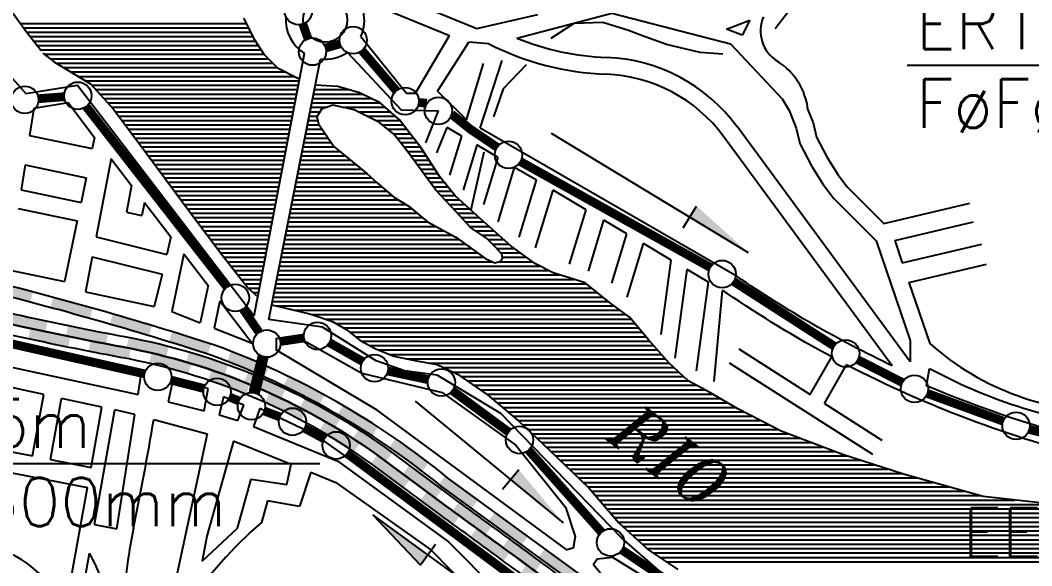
# Model space of a CAD drawing. Extents: x 578289 to 593263, y 7501070 to 7511782.
# Drawn here: x 585113 to 586259, y 7506275 to 7506894 of the extents above; entities that cross this region are included whole.
import ezdxf

# ---------------------------------------------------------------- set-up
doc = ezdxf.new("R2010")
doc.units = 0
doc.header["$LTSCALE"] = 170
doc.header["$MEASUREMENT"] = 0
doc.layers.get('0').update_dxf_attribs({"linetype": 'CONTINUOUS'})
for name, color, linetype in [('ESTACAO', 5, 'CONTINUOUS'), ('HATCH', 4, 'CONTINUOUS'), ('L-FERREA', 6, 'CONTINUOUS'), ('RIO', 4, 'CONTINUOUS'), ('RUA', 7, 'CONTINUOUS'), ('TEXTO', 5, 'CONTINUOUS')]:
    doc.layers.add(name, color=color, linetype=linetype)
doc.styles.add('GOTHICI', font='ITALICT8.SHX', dxfattribs={"height": 1.641651})
doc.styles.get("Standard").update_dxf_attribs({"font": 'ROMANSBR.SHX'})

# ---------------------------------------------------------------- blocks, each defined once
blk = doc.blocks.new('*X7')
at = {"color": 0}
for p, q in [((585444.2, 7506805), (585510.3, 7506805)), ((585445.2, 7506810), (585500.3, 7506810)), ((585446.1, 7506815), (585485.4, 7506815)), ((585442.2, 7506795), (585460.7, 7506795)), ((585443.2, 7506800), (585520.3, 7506800)), ((585477.5, 7506795), (585526.2, 7506795)), ((585440.2, 7506785), (585449.6, 7506785)), ((585441.2, 7506790), (585452.5, 7506790)), ((585495.3, 7506790), (585532, 7506790)), ((585505.3, 7506785), (585537.7, 7506785)), ((585438.2, 7506775), (585451.7, 7506775)), ((585439.2, 7506780), (585450.1, 7506780)), ((585515.3, 7506780), (585543.1, 7506780)), ((585523.3, 7506775), (585546.9, 7506775)), ((585435.2, 7506760), (585461.7, 7506760)), ((585436.2, 7506765), (585458.4, 7506765)), ((585437.2, 7506770), (585455, 7506770)), ((585529.4, 7506770), (585550.8, 7506770)), ((585535.5, 7506765), (585554.7, 7506765)), ((585539.7, 7506760), (585558.5, 7506760)), ((585433.2, 7506750), (585468.6, 7506750)), ((585434.2, 7506755), (585465, 7506755)), ((585543.7, 7506755), (585562.4, 7506755)), ((585547.7, 7506750), (585566.2, 7506750)), ((585431.3, 7506740), (585481, 7506740)), ((585432.2, 7506745), (585474.8, 7506745)), ((585551.6, 7506745), (585569.6, 7506745)), ((585555.3, 7506740), (585572.8, 7506740)), ((585428.3, 7506725), (585499.5, 7506725)), ((585429.3, 7506730), (585493.4, 7506730)), ((585430.3, 7506735), (585487.2, 7506735)), ((585558.9, 7506735), (585576.1, 7506735)), ((585562.6, 7506730), (585579.4, 7506730)), ((585566.3, 7506725), (585582.6, 7506725)), ((585426.3, 7506715), (585511, 7506715)), ((585427.3, 7506720), (585505.7, 7506720)), ((585569.9, 7506720), (585585.9, 7506720)), ((585573.6, 7506715), (585589.4, 7506715)), ((585424.3, 7506705), (585522.2, 7506705)), ((585425.3, 7506710), (585516.4, 7506710)), ((585577.2, 7506710), (585593.4, 7506710)), ((585580.8, 7506705), (585597.4, 7506705)), ((585421.3, 7506690), (585541.3, 7506690)), ((585422.3, 7506695), (585534, 7506695)), ((585423.3, 7506700), (585528.1, 7506700)), ((585584.7, 7506700), (585601.4, 7506700)), ((585589.4, 7506695), (585605.4, 7506695)), ((585594.1, 7506690), (585610.8, 7506690)), ((585419.3, 7506680), (585556.4, 7506680)), ((585420.3, 7506685), (585549.3, 7506685)), ((585598.8, 7506685), (585616.4, 7506685)), ((585603.5, 7506680), (585621.9, 7506680)), ((585417.4, 7506670), (585568.5, 7506670)), ((585418.3, 7506675), (585562.4, 7506675)), ((585608.1, 7506675), (585627.5, 7506675)), ((585612.7, 7506670), (585633.1, 7506670)), ((585415.4, 7506660), (585583.7, 7506660)), ((585416.4, 7506665), (585574.6, 7506665)), ((585617.3, 7506665), (585638.6, 7506665)), ((585621.9, 7506660), (585644.2, 7506660)), ((585412.4, 7506645), (585610, 7506645)), ((585413.4, 7506650), (585602.1, 7506650)), ((585414.4, 7506655), (585592.9, 7506655)), ((585628.7, 7506655), (585649.8, 7506655)), ((585636.1, 7506650), (585655.4, 7506650)), ((585642.7, 7506645), (585661, 7506645)), ((585410.4, 7506635), (585623.9, 7506635)), ((585411.4, 7506640), (585616.9, 7506640)), ((585647.7, 7506640), (585666.6, 7506640)), ((585652.5, 7506635), (585672.8, 7506635)), ((585408.4, 7506625), (585637.7, 7506625)), ((585409.4, 7506630), (585630.8, 7506630)), ((585657.1, 7506630), (585679.6, 7506630)), ((585659, 7506625), (585686.4, 7506625)), ((585405.4, 7506610), (585711.6, 7506610)), ((585406.4, 7506615), (585701.6, 7506615)), ((585407.4, 7506620), (585647.6, 7506620)), ((585654.8, 7506620), (585693.2, 7506620)), ((585403.5, 7506600), (585740, 7506600)), ((585404.4, 7506605), (585724.3, 7506605)), ((585401.5, 7506590), (585760.3, 7506590)), ((585402.5, 7506595), (585753.9, 7506595)), ((585399.5, 7506580), (585773, 7506580)), ((585400.5, 7506585), (585766.6, 7506585)), ((585398.5, 7506575), (585779.3, 7506575)), ((585402.4, 7506570), (585785.9, 7506570)), ((585423.6, 7506565), (585792.6, 7506565)), ((585443.9, 7506560), (585799.2, 7506560)), ((585458.9, 7506555), (585804.9, 7506555)), ((585470.8, 7506550), (585809.1, 7506550)), ((585479.4, 7506545), (585813.3, 7506545)), ((585486.5, 7506540), (585817.4, 7506540)), ((585492.6, 7506535), (585821.6, 7506535)), ((585499.1, 7506530), (585825.8, 7506530)), ((585508.4, 7506525), (585830.3, 7506525)), ((585518.4, 7506520), (585834.7, 7506520)), ((585530.9, 7506515), (585839.2, 7506515)), ((585550, 7506510), (585843.6, 7506510)), ((585576, 7506505), (585848.1, 7506505)), ((585592.4, 7506500), (585853.5, 7506500)), ((585603, 7506495), (585858.8, 7506495)), ((585612, 7506490), (585864.2, 7506490)), ((585619.4, 7506485), (585869.5, 7506485)), ((585626.8, 7506480), (585878.9, 7506480)), ((585634.1, 7506475), (585888.4, 7506475)), ((585641.5, 7506470), (585897.4, 7506470)), ((585647.6, 7506465), (585905.9, 7506465)), ((585653.5, 7506460), (585914.4, 7506460)), ((585659.4, 7506455), (585922.8, 7506455)), ((585665.3, 7506450), (585932.1, 7506450)), ((585671.2, 7506445), (585941.8, 7506445)), ((585677.1, 7506440), (585951.6, 7506440)), ((585682.4, 7506435), (585961.3, 7506435)), ((585687.7, 7506430), (585971, 7506430)), ((585692.9, 7506425), (585982.8, 7506425)), ((585698.1, 7506420), (585996, 7506420)), ((585703.3, 7506415), (586009.1, 7506415)), ((585708.5, 7506410), (586022.3, 7506410)), ((585713.7, 7506405), (586035.5, 7506405)), ((585719, 7506400), (586049.4, 7506400)), ((585724.2, 7506395), (586064.8, 7506395)), ((585729.4, 7506390), (586080.2, 7506390)), ((585734.7, 7506385), (586095.5, 7506385)), ((585739.9, 7506380), (586110.9, 7506380)), ((585745.2, 7506375), (586128.5, 7506375)), ((585750.4, 7506370), (586146.5, 7506370)), ((585755.7, 7506365), (586164.5, 7506365)), ((585760.2, 7506360), (586182.5, 7506360)), ((585764.5, 7506355), (586200.5, 7506355)), ((585768.8, 7506350), (586239.5, 7506350)), ((585773.1, 7506345), (586289.9, 7506345)), ((585777.4, 7506340), (586778.7, 7506340)), ((585781.8, 7506335), (586769.5, 7506335)), ((585786.1, 7506330), (586760.3, 7506330)), ((585790.4, 7506325), (586751.1, 7506325)), ((585795.7, 7506320), (586742.9, 7506320)), ((585801.1, 7506315), (586734.9, 7506315)), ((585806.5, 7506310), (586726.9, 7506310)), ((585812, 7506305), (586719, 7506305)), ((585817.4, 7506300), (586711, 7506300)), ((585822.9, 7506295), (586703, 7506295)), ((585829.5, 7506290), (586695, 7506290)), ((585837, 7506285), (586687, 7506285)), ((585844.5, 7506280), (586679, 7506280))]:
    blk.add_line(p, q, dxfattribs=at)
blk = doc.blocks.new('*X8')
at = {"color": 0}
for p, q in [((585113.2, 7506890), (585369.1, 7506890)), ((585116.8, 7506885), (585371.7, 7506885)), ((585120.4, 7506880), (585374.3, 7506880)), ((585124.3, 7506875), (585376.8, 7506875)), ((585128.2, 7506870), (585379.5, 7506870)), ((585132.1, 7506865), (585382.7, 7506865)), ((585136, 7506860), (585385.8, 7506860)), ((585140.3, 7506855), (585389, 7506855)), ((585146.7, 7506850), (585393.9, 7506850)), ((585153.3, 7506845), (585398.9, 7506845)), ((585161.7, 7506840), (585403.9, 7506840)), ((585170, 7506835), (585412.8, 7506835)), ((585178.4, 7506830), (585422.8, 7506830)), ((585186.7, 7506825), (585428.9, 7506825)), ((585194, 7506820), (585427.9, 7506820)), ((585198.5, 7506815), (585427, 7506815)), ((585203, 7506810), (585426, 7506810)), ((585207.6, 7506805), (585425.1, 7506805)), ((585212.1, 7506800), (585424.1, 7506800)), ((585216.6, 7506795), (585423.2, 7506795)), ((585220.7, 7506790), (585422.2, 7506790)), ((585224.5, 7506785), (585421.3, 7506785)), ((585228.2, 7506780), (585420.3, 7506780)), ((585232, 7506775), (585419.4, 7506775)), ((585235.7, 7506770), (585418.4, 7506770)), ((585239.5, 7506765), (585417.4, 7506765)), ((585243.2, 7506760), (585416.5, 7506760)), ((585247, 7506755), (585415.5, 7506755)), ((585250.7, 7506750), (585414.6, 7506750)), ((585254.5, 7506745), (585413.6, 7506745)), ((585258.2, 7506740), (585412.7, 7506740)), ((585261.8, 7506735), (585411.7, 7506735)), ((585265.5, 7506730), (585410.8, 7506730)), ((585269.2, 7506725), (585409.8, 7506725)), ((585272.9, 7506720), (585408.9, 7506720)), ((585276.6, 7506715), (585407.9, 7506715)), ((585280.2, 7506710), (585407, 7506710)), ((585283.9, 7506705), (585406, 7506705)), ((585287.6, 7506700), (585405, 7506700)), ((585291.3, 7506695), (585404.1, 7506695)), ((585294.9, 7506690), (585403.1, 7506690)), ((585298.6, 7506685), (585402.2, 7506685)), ((585302.3, 7506680), (585401.2, 7506680)), ((585306, 7506675), (585400.3, 7506675)), ((585309.8, 7506670), (585399.3, 7506670)), ((585313.6, 7506665), (585398.4, 7506665)), ((585317.4, 7506660), (585397.4, 7506660)), ((585321.1, 7506655), (585396.5, 7506655)), ((585324.9, 7506650), (585395.5, 7506650)), ((585328.7, 7506645), (585394.6, 7506645)), ((585332.5, 7506640), (585393.6, 7506640)), ((585336.3, 7506635), (585392.6, 7506635)), ((585340.1, 7506630), (585391.7, 7506630)), ((585343.9, 7506625), (585390.7, 7506625)), ((585347.8, 7506620), (585389.8, 7506620)), ((585351.7, 7506615), (585388.8, 7506615)), ((585355.6, 7506610), (585387.9, 7506610)), ((585359.5, 7506605), (585386.9, 7506605)), ((585363.4, 7506600), (585386, 7506600)), ((585367.2, 7506595), (585385, 7506595)), ((585371.1, 7506590), (585384.1, 7506590)), ((585376.7, 7506585), (585383.1, 7506585))]:
    blk.add_line(p, q, dxfattribs=at)
blk = doc.blocks.new('E')
at = {"layer": 'L-FERREA'}
blk.add_solid([(-22.9, -6), (-22.9, 6), (23.4, -6), (23.4, 6)], dxfattribs=at)
blk = doc.blocks.new('*X5')
at = {"color": 0}
for p, q in [((585377.9, 7506492.7), (585391.9, 7506506.8)), ((585378, 7506493.2), (585392, 7506507.2)), ((585378.1, 7506493.7), (585392.1, 7506507.7)), ((585378.2, 7506494.2), (585392.2, 7506508.2)), ((585378.4, 7506494.6), (585392.3, 7506508.6)), ((585378.5, 7506495.1), (585392.5, 7506509.1)), ((585378.6, 7506495.6), (585392.6, 7506509.5)), ((585378.7, 7506496.1), (585392.7, 7506510)), ((585378.8, 7506496.5), (585392.8, 7506510.5)), ((585379, 7506497), (585392.9, 7506510.9)), ((585379.1, 7506497.5), (585393, 7506511.4)), ((585379.2, 7506498), (585392.8, 7506511.5)), ((585379.3, 7506498.4), (585392.5, 7506511.6)), ((585379.5, 7506498.9), (585392.2, 7506511.7)), ((585379.6, 7506499.4), (585391.9, 7506511.7)), ((585379.7, 7506499.9), (585391.6, 7506511.8)), ((585379.8, 7506500.3), (585391.4, 7506511.9)), ((585379.9, 7506500.8), (585391.1, 7506512)), ((585380.1, 7506501.3), (585390.8, 7506512)), ((585380.2, 7506501.7), (585390.5, 7506512.1)), ((585380.3, 7506502.2), (585390.2, 7506512.2)), ((585380.4, 7506502.7), (585390, 7506512.2)), ((585380.5, 7506503.2), (585389.7, 7506512.3)), ((585380.7, 7506503.6), (585389.4, 7506512.4)), ((585380.8, 7506504.1), (585389.1, 7506512.5)), ((585380.9, 7506504.6), (585388.8, 7506512.5)), ((585381, 7506505.1), (585388.6, 7506512.6)), ((585381.1, 7506505.5), (585388.3, 7506512.7)), ((585381.3, 7506506), (585388, 7506512.8)), ((585381.4, 7506506.5), (585387.7, 7506512.8)), ((585389.9, 7506498.3), (585381.4, 7506506.7)), ((585381.5, 7506507), (585387.4, 7506512.9)), ((585389.9, 7506498.6), (585381.5, 7506507)), ((585381.6, 7506507.4), (585387.2, 7506513)), ((585390, 7506498.9), (585381.6, 7506507.3)), ((585381.7, 7506507.9), (585386.9, 7506513.1)), ((585390.1, 7506499.4), (585381.7, 7506507.9)), ((585390.1, 7506499.2), (585381.7, 7506507.6)), ((585390.2, 7506499.7), (585381.8, 7506508.1)), ((585381.9, 7506508.4), (585386.6, 7506513.1)), ((585390.4, 7506500.3), (585381.9, 7506508.7)), ((585390.3, 7506500), (585381.9, 7506508.4)), ((585382, 7506508.9), (585386.3, 7506513.2)), ((585390.4, 7506500.6), (585382, 7506509)), ((585382.1, 7506509.3), (585386, 7506513.3)), ((585390.5, 7506500.9), (585382.1, 7506509.3)), ((585382.2, 7506509.8), (585385.8, 7506513.3)), ((585390.6, 7506501.4), (585382.2, 7506509.8)), ((585390.6, 7506501.2), (585382.2, 7506509.6)), ((585382.3, 7506510.3), (585385.5, 7506513.4)), ((585390.7, 7506501.7), (585382.3, 7506510.1)), ((585390.8, 7506502.3), (585382.4, 7506510.7)), ((585390.8, 7506502), (585382.4, 7506510.4)), ((585382.5, 7506510.7), (585385.2, 7506513.5)), ((585390.9, 7506502.6), (585382.5, 7506511)), ((585382.6, 7506511.2), (585384.9, 7506513.6)), ((585391, 7506502.9), (585382.6, 7506511.2)), ((585382.7, 7506511.7), (585384.6, 7506513.6)), ((585391.1, 7506503.4), (585382.7, 7506511.8)), ((585391, 7506503.1), (585382.7, 7506511.5)), ((585382.8, 7506512.2), (585384.4, 7506513.7)), ((585391.2, 7506503.7), (585382.8, 7506512.1)), ((585382.9, 7506512.6), (585384.1, 7506513.8)), ((585391.3, 7506504.3), (585382.9, 7506512.7)), ((585391.2, 7506504), (585382.9, 7506512.4)), ((585391.4, 7506504.6), (585383, 7506512.9)), ((585383.1, 7506513.1), (585383.8, 7506513.9)), ((585391.4, 7506504.9), (585383.1, 7506513.2)), ((585383.2, 7506513.6), (585383.5, 7506513.9)), ((585391.6, 7506505.4), (585383.2, 7506513.8)), ((585391.5, 7506505.1), (585383.2, 7506513.5)), ((585391.7, 7506505.7), (585383.4, 7506513.9)), ((585391.7, 7506506), (585383.9, 7506513.8)), ((585391.8, 7506506.3), (585384.4, 7506513.7)), ((585391.9, 7506506.6), (585384.8, 7506513.6)), ((585391.9, 7506506.9), (585385.3, 7506513.5)), ((585392, 7506507.1), (585385.8, 7506513.3)), ((585392.1, 7506507.4), (585386.3, 7506513.2)), ((585392.1, 7506507.7), (585386.8, 7506513.1)), ((585392.2, 7506508), (585387.2, 7506513)), ((585392.3, 7506508.3), (585387.7, 7506512.8)), ((585392.3, 7506508.6), (585388.2, 7506512.7)), ((585392.4, 7506508.9), (585388.7, 7506512.6)), ((585392.5, 7506509.1), (585389.1, 7506512.5)), ((585392.5, 7506509.4), (585389.6, 7506512.3)), ((585392.6, 7506509.7), (585390.1, 7506512.2)), ((585392.7, 7506510), (585390.6, 7506512.1)), ((585392.7, 7506510.3), (585391.1, 7506512)), ((585392.8, 7506510.6), (585391.5, 7506511.8)), ((585392.9, 7506510.8), (585392, 7506511.7)), ((585392.9, 7506511.1), (585392.5, 7506511.6)), ((585393, 7506511.4), (585393, 7506511.5)), ((585375, 7506481.4), (585389.2, 7506495.6)), ((585375.1, 7506481.8), (585389.3, 7506496.1)), ((585375.2, 7506482.3), (585389.5, 7506496.5)), ((585375.4, 7506482.8), (585389.6, 7506497)), ((585375.5, 7506483.3), (585389.7, 7506497.5)), ((585375.6, 7506483.7), (585389.8, 7506497.9)), ((585375.7, 7506484.2), (585389.9, 7506498.4)), ((585375.8, 7506484.7), (585390, 7506498.9)), ((585376, 7506485.2), (585390.1, 7506499.3)), ((585376.1, 7506485.6), (585390.2, 7506499.8)), ((585376.2, 7506486.1), (585390.3, 7506500.3)), ((585376.3, 7506486.6), (585390.5, 7506500.7)), ((585376.4, 7506487.1), (585390.6, 7506501.2)), ((585376.6, 7506487.5), (585390.7, 7506501.6)), ((585376.7, 7506488), (585390.8, 7506502.1)), ((585376.8, 7506488.5), (585390.9, 7506502.6)), ((585376.9, 7506489), (585391, 7506503)), ((585377, 7506489.4), (585391.1, 7506503.5)), ((585377.2, 7506489.9), (585391.2, 7506504)), ((585377.3, 7506490.4), (585391.3, 7506504.4)), ((585377.4, 7506490.9), (585391.5, 7506504.9)), ((585377.5, 7506491.3), (585391.6, 7506505.4)), ((585377.6, 7506491.8), (585391.7, 7506505.8)), ((585377.8, 7506492.3), (585391.8, 7506506.3)), ((585387.2, 7506487.2), (585378.6, 7506495.7)), ((585387.1, 7506486.9), (585378.6, 7506495.5)), ((585387.3, 7506487.5), (585378.7, 7506496)), ((585387.3, 7506487.7), (585378.8, 7506496.3)), ((585387.5, 7506488.3), (585378.9, 7506496.9)), ((585387.4, 7506488), (585378.9, 7506496.6)), ((585387.6, 7506488.6), (585379, 7506497.1)), ((585387.7, 7506489.2), (585379.1, 7506497.7)), ((585387.6, 7506488.9), (585379.1, 7506497.4)), ((585387.8, 7506489.5), (585379.2, 7506498)), ((585387.8, 7506489.7), (585379.3, 7506498.3)), ((585388, 7506490.3), (585379.4, 7506498.8)), ((585387.9, 7506490), (585379.4, 7506498.6)), ((585388, 7506490.6), (585379.5, 7506499.1)), ((585388.2, 7506491.2), (585379.6, 7506499.7)), ((585388.1, 7506490.9), (585379.6, 7506499.4)), ((585388.2, 7506491.5), (585379.7, 7506500)), ((585388.3, 7506491.7), (585379.8, 7506500.2)), ((585388.4, 7506492.3), (585379.9, 7506500.8)), ((585388.4, 7506492), (585379.9, 7506500.5)), ((585388.5, 7506492.6), (585380, 7506501.1)), ((585388.6, 7506493.2), (585380.1, 7506501.7)), ((585388.6, 7506492.9), (585380.1, 7506501.4)), ((585388.7, 7506493.4), (585380.2, 7506501.9)), ((585388.8, 7506493.7), (585380.3, 7506502.2)), ((585388.9, 7506494.3), (585380.4, 7506502.8)), ((585388.9, 7506494), (585380.4, 7506502.5)), ((585389, 7506494.6), (585380.5, 7506503.1)), ((585389.1, 7506494.9), (585380.6, 7506503.4)), ((585389.2, 7506495.4), (585380.7, 7506503.9)), ((585389.1, 7506495.2), (585380.7, 7506503.6)), ((585389.3, 7506495.7), (585380.8, 7506504.2)), ((585389.4, 7506496.3), (585380.9, 7506504.8)), ((585389.3, 7506496), (585380.9, 7506504.5)), ((585389.5, 7506496.6), (585381, 7506505)), ((585389.5, 7506496.9), (585381.1, 7506505.3)), ((585389.7, 7506497.4), (585381.2, 7506505.9)), ((585389.6, 7506497.2), (585381.2, 7506505.6)), ((585389.7, 7506497.7), (585381.3, 7506506.2)), ((585389.8, 7506498), (585381.4, 7506506.5)), ((585373, 7506473.3), (585387.3, 7506487.7)), ((585373.1, 7506473.8), (585387.5, 7506488.2)), ((585373.2, 7506474.3), (585387.6, 7506488.6)), ((585373.2, 7506473.2), (585387.2, 7506487.2)), ((585373.3, 7506474.7), (585387.7, 7506489.1)), ((585373.4, 7506475.2), (585387.8, 7506489.6)), ((585373.5, 7506473.1), (585387.1, 7506486.8)), ((585373.6, 7506475.7), (585387.9, 7506490)), ((585373.7, 7506476.2), (585388, 7506490.5)), ((585373.8, 7506476.6), (585388.1, 7506491)), ((585373.8, 7506473.1), (585387, 7506486.3)), ((585373.9, 7506477.1), (585388.2, 7506491.4)), ((585374, 7506477.6), (585388.3, 7506491.9)), ((585374, 7506473), (585386.9, 7506485.8)), ((585374.2, 7506478.1), (585388.5, 7506492.4)), ((585374.3, 7506478.5), (585388.6, 7506492.8)), ((585374.3, 7506472.9), (585386.8, 7506485.4)), ((585374.4, 7506479), (585388.7, 7506493.3)), ((585374.5, 7506479.5), (585388.8, 7506493.7)), ((585374.6, 7506480), (585388.9, 7506494.2)), ((585374.6, 7506472.9), (585386.7, 7506484.9)), ((585374.8, 7506480.4), (585389, 7506494.7)), ((585374.9, 7506480.9), (585389.1, 7506495.1)), ((585374.9, 7506472.8), (585386.6, 7506484.4)), ((585375.2, 7506472.7), (585386.4, 7506484)), ((585384.3, 7506475.2), (585375.6, 7506483.9)), ((585384.4, 7506475.5), (585375.7, 7506484.2)), ((585384.5, 7506475.8), (585375.8, 7506484.5)), ((585384.6, 7506476.3), (585375.9, 7506485)), ((585384.5, 7506476), (585375.9, 7506484.7)), ((585384.7, 7506476.6), (585376, 7506485.3)), ((585384.8, 7506477.2), (585376.1, 7506485.9)), ((585384.8, 7506476.9), (585376.1, 7506485.6)), ((585384.9, 7506477.5), (585376.2, 7506486.2)), ((585385, 7506477.8), (585376.3, 7506486.4)), ((585385.1, 7506478.3), (585376.4, 7506487)), ((585385, 7506478), (585376.4, 7506486.7)), ((585385.2, 7506478.6), (585376.5, 7506487.3)), ((585385.3, 7506479.2), (585376.6, 7506487.8)), ((585385.2, 7506478.9), (585376.6, 7506487.6)), ((585385.4, 7506479.5), (585376.7, 7506488.1)), ((585385.4, 7506479.8), (585376.8, 7506488.4)), ((585385.6, 7506480.3), (585376.9, 7506489)), ((585385.5, 7506480), (585376.9, 7506488.7)), ((585385.6, 7506480.6), (585377, 7506489.3)), ((585385.8, 7506481.2), (585377.1, 7506489.8)), ((585385.7, 7506480.9), (585377.1, 7506489.5)), ((585385.8, 7506481.5), (585377.2, 7506490.1)), ((585385.9, 7506481.8), (585377.3, 7506490.4)), ((585386.1, 7506482.3), (585377.4, 7506490.9)), ((585386, 7506482), (585377.4, 7506490.7)), ((585386.1, 7506482.6), (585377.5, 7506491.2)), ((585386.3, 7506483.2), (585377.6, 7506491.8)), ((585386.2, 7506482.9), (585377.6, 7506491.5)), ((585386.3, 7506483.5), (585377.7, 7506492.1)), ((585386.4, 7506483.7), (585377.8, 7506492.4)), ((585386.5, 7506484.3), (585377.9, 7506492.9)), ((585386.5, 7506484), (585377.9, 7506492.6)), ((585386.6, 7506484.6), (585378, 7506493.2)), ((585386.7, 7506485.2), (585378.1, 7506493.8)), ((585386.7, 7506484.9), (585378.1, 7506493.5)), ((585386.8, 7506485.5), (585378.2, 7506494)), ((585386.9, 7506485.7), (585378.3, 7506494.3)), ((585387, 7506486.3), (585378.4, 7506494.9)), ((585386.9, 7506486), (585378.4, 7506494.6)), ((585387.1, 7506486.6), (585378.5, 7506495.2)), ((585373.3, 7506473.2), (585373, 7506473.5)), ((585374.2, 7506473), (585373.1, 7506474)), ((585373.7, 7506473.1), (585373.1, 7506473.7)), ((585374.7, 7506472.8), (585373.2, 7506474.3)), ((585375.1, 7506472.7), (585373.3, 7506474.6)), ((585376.1, 7506472.5), (585373.4, 7506475.2)), ((585375.6, 7506472.6), (585373.4, 7506474.9)), ((585376.5, 7506472.4), (585373.5, 7506475.4)), ((585377.5, 7506472.2), (585373.6, 7506476)), ((585377, 7506472.3), (585373.6, 7506475.7)), ((585377.9, 7506472), (585373.7, 7506476.3)), ((585378.4, 7506471.9), (585373.8, 7506476.6)), ((585379.4, 7506471.7), (585373.9, 7506477.1)), ((585378.9, 7506471.8), (585373.9, 7506476.8)), ((585379.8, 7506471.6), (585374, 7506477.4)), ((585380.8, 7506471.4), (585374.1, 7506478)), ((585380.3, 7506471.5), (585374.1, 7506477.7)), ((585381.2, 7506471.2), (585374.2, 7506478.3)), ((585381.7, 7506471.1), (585374.3, 7506478.5)), ((585382.6, 7506470.9), (585374.4, 7506479.1)), ((585382.2, 7506471), (585374.4, 7506478.8)), ((585383.1, 7506470.8), (585374.5, 7506479.4)), ((585383.4, 7506471.2), (585374.6, 7506479.9)), ((585383.3, 7506470.9), (585374.6, 7506479.7)), ((585383.5, 7506471.5), (585374.7, 7506480.2)), ((585383.5, 7506471.8), (585374.8, 7506480.5)), ((585383.7, 7506472.3), (585374.9, 7506481.1)), ((585383.6, 7506472.1), (585374.9, 7506480.8)), ((585383.7, 7506472.6), (585375, 7506481.4)), ((585383.9, 7506473.2), (585375.1, 7506481.9)), ((585383.8, 7506472.9), (585375.1, 7506481.6)), ((585383.9, 7506473.5), (585375.2, 7506482.2)), ((585384, 7506473.8), (585375.3, 7506482.5)), ((585384.1, 7506474.3), (585375.4, 7506483)), ((585384.1, 7506474.1), (585375.4, 7506482.8)), ((585375.5, 7506472.7), (585386.3, 7506483.5)), ((585384.2, 7506474.6), (585375.5, 7506483.3)), ((585384.3, 7506474.9), (585375.6, 7506483.6)), ((585375.8, 7506472.6), (585386.2, 7506483.1)), ((585376, 7506472.5), (585386.1, 7506482.6)), ((585376.3, 7506472.4), (585386, 7506482.1)), ((585376.6, 7506472.4), (585385.9, 7506481.7)), ((585376.9, 7506472.3), (585385.8, 7506481.2)), ((585377.2, 7506472.2), (585385.7, 7506480.7)), ((585377.5, 7506472.2), (585385.6, 7506480.3)), ((585377.7, 7506472.1), (585385.4, 7506479.8)), ((585378, 7506472), (585385.3, 7506479.3)), ((585378.3, 7506472), (585385.2, 7506478.9)), ((585378.6, 7506471.9), (585385.1, 7506478.4)), ((585378.9, 7506471.8), (585385, 7506477.9)), ((585379.2, 7506471.7), (585384.9, 7506477.5)), ((585379.4, 7506471.7), (585384.8, 7506477)), ((585379.7, 7506471.6), (585384.7, 7506476.5)), ((585380, 7506471.5), (585384.6, 7506476.1)), ((585380.3, 7506471.5), (585384.4, 7506475.6)), ((585380.6, 7506471.4), (585384.3, 7506475.2)), ((585380.9, 7506471.3), (585384.2, 7506474.7)), ((585381.1, 7506471.3), (585384.1, 7506474.2)), ((585381.4, 7506471.2), (585384, 7506473.8)), ((585381.7, 7506471.1), (585383.9, 7506473.3)), ((585382, 7506471), (585383.8, 7506472.8)), ((585382.3, 7506471), (585383.7, 7506472.4)), ((585382.6, 7506470.9), (585383.6, 7506471.9)), ((585382.9, 7506470.8), (585383.4, 7506471.4)), ((585383.1, 7506470.8), (585383.3, 7506471))]:
    blk.add_line(p, q, dxfattribs=at)

msp = doc.modelspace()

# ---------------------------------------------------------------- linework, layer by layer
at = {"layer": 'ESTACAO'}
for p, q in [((585714.2, 7506765.6), (585937.6, 7506630.4)), ((585864.1, 7506658.2), (585879.2, 7506683)), ((585560.3, 7506461.9), (585727.9, 7506324)), ((585659.2, 7506362.1), (585677.7, 7506384.4)), ((585512.4, 7506333.3), (585566.2, 7506276)), ((585723.6, 7506179.7), (585512.4, 7506333.3)), ((585583.3, 7506299.4), (585566.2, 7506276))]:
    msp.add_line(p, q, dxfattribs=at)
at = {"layer": 'ESTACAO', "const_width": 10}
for points in [[(585433.1, 7506889.3), (585438.9, 7506872.7)], [(585459, 7506862.2), (585475, 7506866.8)], [(585500.1, 7506859.2), (585538.9, 7506813.8)], [(585133.6, 7506804.7), (585162.6, 7506806.9)], [(585564.5, 7506800.4), (585573.6, 7506799.5)], [(585187.6, 7506795.8), (585347.1, 7506591.4)], [(585601.6, 7506787.1), (585623, 7506770), (585653.1, 7506749.7)], [(585679.6, 7506733.4), (585894.4, 7506613.6)], [(585921.1, 7506597.6), (586034.9, 7506524.4)], [(585365.4, 7506566.3), (585383.4, 7506540.1)], [(585253.6, 7506493), (585077.6, 7506532.7)], [(585407.6, 7506529.6), (585434.3, 7506533.6)], [(585463.2, 7506528.3), (585500.7, 7506507)], [(586061.8, 7506508.9), (586112.2, 7506483.1)], [(585529.4, 7506496.1), (585574.8, 7506486.4)], [(585320.8, 7506476.4), (585283.8, 7506485.8)], [(585602.5, 7506473.9), (585665.9, 7506427.2)], [(586140.6, 7506470.7), (586226.4, 7506439.3)], [(585360.4, 7506462.4), (585350.2, 7506466.6)], [(585406.8, 7506444.2), (585389.3, 7506450.9)], [(585457.2, 7506419.3), (585435.1, 7506431.3)], [(586256, 7506430), (586344, 7506407)], [(585693.7, 7506246.1), (585483.3, 7506402.6)], [(585688.8, 7506406.4), (585771.4, 7506313.6)], [(585794.6, 7506293.3), (585893.4, 7506227.2)]]:
    msp.add_lwpolyline(points, dxfattribs=at)
at = {"layer": 'ESTACAO'}
msp.add_lwpolyline([(585383.3, 7506514), (585393, 7506511.5), (585383.3, 7506470.7), (585372.9, 7506473.3), (585383.3, 7506514)], dxfattribs=at)
for centre in [(585428, 7506904), (585490, 7506871), (585444, 7506858), (585118.1, 7506803.5), (585178.1, 7506808.1), (585178.1, 7506808.1), (585549, 7506802), (585586.6, 7506790.9), (585666, 7506741), (585908, 7506606), (585356.6, 7506579.1), (585392.2, 7506527.2), (585449.7, 7506535.9), (586048, 7506516), (585514.2, 7506499.3), (585268.8, 7506489.6), (585590, 7506483.1), (585335.9, 7506472.6), (586126, 7506476), (585374.8, 7506456.4), (585421.4, 7506438.7), (586241, 7506434), (585470.8, 7506411.9), (585678.5, 7506418), (585781.7, 7506302)]:
    msp.add_circle(centre, 15.5, dxfattribs=at)
for points in [[(585879.2, 7506683), (585871.6, 7506670.6), (585937.6, 7506630.4)], [(585677.7, 7506384.4), (585668.4, 7506373.3), (585727.9, 7506324)], [(585566.2, 7506276), (585574.7, 7506287.7), (585512.4, 7506333.3)]]:
    msp.add_solid(points, dxfattribs=at)
at = {"layer": 'L-FERREA'}
for points in [[(586405.8, 7506015, -0.159905), (586245.7, 7506052.7, 0.093306), (586058.4, 7506123.6, -0.104744), (585842.8, 7506188.6, -0.03231), (585761.1, 7506240.6), (585589.8, 7506365.7, 0.082373), (585330.1, 7506513.8, 0.017989), (585065.8, 7506589, -0.151389), (584893.6, 7506671.5, -0.019141), (584849.1, 7506715.9, 0.022767), (584722.6, 7506840.5, -0.044512), (584672.3, 7506887.1, -0.02994), (584546.7, 7507044, -0.021784), (584463.5, 7507173.2, -0.101201), (584416.8, 7507311.4, -0.120825), (584418.8, 7507378.4, -0.01167), (584477.8, 7507573.6, 0.01699), (584510.8, 7507687.3, 0.070618)], [(586404.7, 7506027, -0.159905), (586251.9, 7506062.9, 0.09356), (586060, 7506135.5, -0.105002), (585848.5, 7506199.2, -0.03231), (585768.2, 7506250.3), (585597.1, 7506375.3, 0.082355), (585334, 7506525.2, 0.018042), (585068.1, 7506600.8, -0.151856), (584901.7, 7506680.3, -0.019141), (584857.9, 7506724.1, 0.022824), (584730.3, 7506849.7, -0.044808), (584681.2, 7506895.1, -0.02994), (584556.5, 7507050.9, -0.021784), (584473.9, 7507179.3, -0.101578), (584428.6, 7507313.4, -0.121832), (584430.3, 7507375.2, -0.01167), (584489.2, 7507569.9, 0.01699), (584522.4, 7507684.3, 0.070618)], [(587945.8, 7506955), (587350.3, 7506631.1), (587252, 7506578.3, 0.016923), (587173.2, 7506532.5, 0.054479), (586991.8, 7506371.4, -0.033655), (586830, 7506215.2, -0.103845), (586558.5, 7506016.2, -0.137415), (586284.7, 7505965.8, -0.11942), (586052.4, 7506032.3, -0.022735), (585969.1, 7506084.8), (585888.7, 7506142.3), (585753, 7506227.5, 0.00194), (585595.3, 7506343.1), (585517.7, 7506400.8, 0.11016), (585228.9, 7506523.4, -0.009082), (585112.2, 7506547.1, -0.118352), (584874.7, 7506663, -0.062192), (584844.9, 7506694.6), (584730.6, 7506805.2), (584544.8, 7506979.9), (584497.8, 7507027), (584381.9, 7507136), (583863, 7507621.9)], [(584421.4, 7507331.7, 0.022465), (584414.7, 7507287.5, 0.107661), (584427.2, 7507175.4, 0.090028), (584502.5, 7507039.2), (584553.2, 7506988.6), (584738.9, 7506813.9), (584854, 7506702.5, 0.063727), (584882.4, 7506672.3, 0.118352), (585114.8, 7506558.9, 0.009082), (585231.1, 7506535.2, -0.110225), (585524.9, 7506410.5), (585602.5, 7506352.8, -0.00194), (585760.2, 7506237.1), (585820.1, 7506199.8), (585863.6, 7506175.4), (585928, 7506148.2), (585973.9, 7506133.8), (586011.8, 7506127.5), (586047.6, 7506122.9), (586110.4, 7506109.1, -0.117987), (586187, 7506062.3), (586197.2, 7506051.3, -0.003644)], [(584403.3, 7507293.6, 0.002411), (584402.8, 7507288.8, 0.107661), (584415.8, 7507171.6, 0.090373), (584493.5, 7507031.2), (584544.8, 7506979.9), (584730.6, 7506805.2), (584844.9, 7506694.6, 0.062192), (584874.7, 7506663, 0.118352), (585112.2, 7506547.1, 0.009082), (585228.9, 7506523.4, -0.110187), (585517.8, 7506400.8), (585595.4, 7506343.1, -0.001946), (585753.5, 7506227.2), (585814, 7506189.5), (585858.3, 7506164.6), (585923.8, 7506136.9), (585971.1, 7506122.1), (586010.1, 7506115.6), (586045.6, 7506111.1), (586107.2, 7506097.5, -0.116837), (586178.4, 7506054), (586188.3, 7506043.2, -0.003123)], [(587951.4, 7506944.4), (587356, 7506620.5), (587257.6, 7506567.7, 0.016859), (587179.8, 7506522.5, 0.054401), (587000.7, 7506363.4, -0.033531), (586838.4, 7506206.6, -0.103537), (586563.6, 7506005.3, -0.137185), (586283.9, 7505953.8, -0.119275), (586046.4, 7506021.9, -0.022754), (585962.2, 7506075), (585882, 7506132.3), (585746.3, 7506217.6, 0.001946), (585588.2, 7506333.5), (585510.7, 7506391.1, 0.110121), (585226.7, 7506511.6, -0.009082), (585109.6, 7506535.4, -0.118352), (584867.1, 7506653.7, -0.060808), (584835.8, 7506686.7), (584722.3, 7506796.5), (584536.5, 7506971.3), (584489.5, 7507018.4), (584373.7, 7507127.3)]]:
    msp.add_lwpolyline(points, format="xyb", dxfattribs=at)
for points in [[(585394.7, 7506500.6), (585390, 7506489.6), (585352, 7506518.7), (585347.4, 7506507.6)], [(585366.5, 7506484), (585371.3, 7506495), (585408.9, 7506465.4), (585413.8, 7506476.4)]]:
    msp.add_solid(points, dxfattribs=at)
at = {"layer": 'RIO'}
for points in [[(586163, 7506967), (586135, 7506969), (586113, 7506972), (586099, 7506978), (586083, 7506985), (586056, 7506988), (586036, 7506983), (586017, 7506973), (586003, 7506954), (585989, 7506919), (585982, 7506902), (585968, 7506884)], [(585104.3, 7506902.5), (585120.1, 7506880.4), (585136.5, 7506859.2)], [(585138.7, 7506856.3), (585151.8, 7506845.9), (585192.7, 7506821.4), (585218.6, 7506792.8), (585255.4, 7506743.8), (585304.5, 7506677), (585342.6, 7506626.6), (585371.2, 7506589.9), (585382.2, 7506580.2), (585429.2, 7506826.8), (585425.3, 7506828.8), (585405.1, 7506838.8), (585389.2, 7506854.7), (585379.1, 7506870.6), (585366.1, 7506895.8)], [(585909, 7506855), (585883, 7506857), (585845, 7506866), (585818, 7506876), (585802, 7506882), (585773, 7506891), (585740, 7506890), (585714, 7506873)], [(585686, 7506843), (585660, 7506816), (585649, 7506784)], [(586278.7, 7506345.5), (586203.7, 7506354.1), (586113.4, 7506379.2), (586044.4, 7506401.6), (585975, 7506428), (585925.9, 7506453.2), (585894.2, 7506471.9), (585869.7, 7506484.9), (585848, 7506505.1), (585824.9, 7506531), (585803.3, 7506557), (585780.2, 7506574.3), (585752.8, 7506595.9), (585716.7, 7506607.4), (585696.5, 7506617.5), (585669.1, 7506637.7), (585634.5, 7506668.7), (585605.6, 7506694.7), (585588.3, 7506716.3), (585566.7, 7506749.5), (585542.1, 7506781.2), (585520.5, 7506799.9), (585497.4, 7506811.5), (585472.9, 7506818.7), (585447.1, 7506819.9), (585397.7, 7506571.1), (585410.8, 7506568.1), (585442.1, 7506560.6), (585466.6, 7506552.4), (585483, 7506542.9), (585498, 7506530.6), (585515.7, 7506521.1), (585536.1, 7506512.9), (585562, 7506507.5), (585585.2, 7506503.4), (585608.4, 7506492.5), (585642.4, 7506469.3), (585677.9, 7506439.4), (585712, 7506406.7), (585756.9, 7506363.8), (585791, 7506324.3), (585825.1, 7506293), (585857.8, 7506271.2)], [(585638, 7506744), (585623.2, 7506678.9)]]:
    msp.add_lwpolyline(points, dxfattribs=at)
msp.add_lwpolyline([(585505.6, 7506720.1), (585517.2, 7506709.2), (585536, 7506693.3), (585553.4, 7506682.5), (585574.4, 7506665.1), (585606.3, 7506647.7), (585640.3, 7506623.1), (585650.4, 7506618.8), (585657, 7506620.6), (585659.1, 7506624.2), (585658.4, 7506628.5), (585651.2, 7506636.5), (585641, 7506646.6), (585622.9, 7506658.9), (585606.3, 7506677), (585583.8, 7506700.9), (585566.4, 7506724.8), (585550.5, 7506746.5), (585536, 7506764.6), (585520.1, 7506777.6), (585491.1, 7506792.1), (585467.2, 7506797.2), (585454.2, 7506792.8), (585449.1, 7506784.1), (585451, 7506776.1), (585468, 7506750.5)], close=True, dxfattribs=at)
at = {"layer": 'RUA', "linetype": 'CONTINUOUS'}
for p, q in [((584749.8, 7507224.5), (585119.1, 7506810.5)), ((585535.3, 7506902.4), (585599.2, 7506876.4)), ((585579.2, 7506905.1), (585630.3, 7506884.3)), ((585913.1, 7506883.4), (585939.6, 7506893.6)), ((585939.6, 7506893.6), (585930.7, 7506876.7)), ((585498.7, 7506875.1), (585550.6, 7506811.1)), ((585560.6, 7506810.9), (585599.2, 7506876.4)), ((585930.7, 7506876.7), (585913.1, 7506883.4)), ((585585.5, 7506813.2), (585621, 7506868.7)), ((585643.6, 7506867), (585621, 7506868.7)), ((585378.1, 7506558.5), (585434.8, 7506856)), ((585483.6, 7506857.2), (585544.4, 7506792)), ((585394.4, 7506554.5), (585453, 7506849.6)), ((585618.6, 7506780.9), (585637.8, 7506844.7)), ((585633.9, 7506771.4), (585658.9, 7506848.1)), ((585119.1, 7506810.5), (585177.7, 7506820)), ((585177.7, 7506820), (585378.1, 7506558.5)), ((585550.6, 7506811.1), (585560.6, 7506810.9)), ((585585.5, 7506813.2), (585618.6, 7506780.9)), ((585128.4, 7506793.9), (585123.6, 7506763)), ((585128.4, 7506793.9), (585167.1, 7506800.2)), ((585167.1, 7506800.2), (585197.2, 7506760.9)), ((585544.4, 7506792), (585586.6, 7506790.9)), ((585572.3, 7506754.6), (585586.6, 7506790.9)), ((585585, 7506743.4), (585596.4, 7506772.2)), ((585613, 7506762.4), (585596.4, 7506772.2)), ((586121, 7506506.6), (585924.9, 7506773.2)), ((585123.6, 7506763), (585194.5, 7506748.1)), ((585197.2, 7506760.9), (585194.5, 7506748.1)), ((585599.7, 7506718.1), (585613, 7506762.4)), ((586100.7, 7506502.1), (585909.5, 7506762)), ((585615, 7506701), (585630.4, 7506752.1)), ((585215.9, 7506737), (585198.9, 7506648.3)), ((585215.8, 7506736.6), (585239.1, 7506706.2)), ((585638.2, 7506684.9), (585654.3, 7506738)), ((585118.4, 7506729.8), (585113.9, 7506701.4)), ((585118.4, 7506729.8), (585187.6, 7506715.2)), ((585654.2, 7506665), (585672.9, 7506726.9)), ((585187.6, 7506715.2), (585181.8, 7506687.1)), ((585239.1, 7506706.2), (585233.3, 7506676.2)), ((585678.1, 7506647.7), (585697.7, 7506712.3)), ((585113.9, 7506701.4), (585181.8, 7506687.1)), ((585696.8, 7506635.7), (585716.5, 7506701.1)), ((585110.6, 7506680.3), (585177.4, 7506666.2)), ((585253.7, 7506687.2), (585250.8, 7506672.5)), ((585253.7, 7506687.2), (585283.7, 7506648)), ((585735.3, 7506617.1), (585754, 7506678.9)), ((586091.1, 7506663.3), (586188.8, 7506686.2)), ((585233.3, 7506676.2), (585250.8, 7506672.5)), ((585177.4, 7506666.2), (585163, 7506597.4)), ((585756.6, 7506609.1), (585774.1, 7506667)), ((586103.5, 7506644), (586192.8, 7506665)), ((585198.9, 7506648.3), (585279, 7506628.2)), ((585283.7, 7506648), (585279, 7506628.2)), ((585783.2, 7506595.8), (585800.1, 7506651.6)), ((585800.5, 7506579.9), (585818.8, 7506640.5)), ((586112.1, 7506618.6), (586202.1, 7506639.7)), ((585194.5, 7506625.5), (585186.9, 7506585.8)), ((585194.5, 7506625.5), (585273.6, 7506605.8)), ((585298.3, 7506628.9), (585284.8, 7506563.4)), ((585298.3, 7506628.9), (585325.7, 7506593.2)), ((585839.1, 7506537.4), (585850.5, 7506621.7)), ((585099.7, 7506610.7), (585163, 7506597.4)), ((585855, 7506510.8), (585868.6, 7506611)), ((586119.7, 7506596.5), (586207.5, 7506617.1)), ((585273.6, 7506605.8), (585264.8, 7506569.4)), ((585325.7, 7506593.2), (585316.9, 7506550.9)), ((585879, 7506496.2), (585892.6, 7506596.8)), ((585898.9, 7506484.2), (585908.4, 7506587.5)), ((586099.7, 7506591.9), (586100.1, 7506591.9)), ((586119.7, 7506596.5), (586143.3, 7506527.3)), ((585186.9, 7506585.8), (585264.8, 7506569.4)), ((585339, 7506575.8), (585332.6, 7506544.7)), ((585339, 7506575.8), (585375.8, 7506527.8)), ((585284.8, 7506563.4), (585316.9, 7506550.9)), ((585332.6, 7506544.7), (585375.8, 7506527.8)), ((585069.8, 7506530.1), (585250.1, 7506492.6)), ((585926.8, 7506521.4), (586007.8, 7506469.7)), ((585066.3, 7506508.5), (585246.4, 7506469.4)), ((586007.8, 7506469.7), (586032.2, 7506512.1)), ((585916.2, 7506505.5), (586078.5, 7506401.8)), ((586024, 7506459.4), (586049.1, 7506503.1)), ((586139.7, 7506479.5), (586143.1, 7506499.1)), ((585139.5, 7506469.4), (585062.6, 7506486.2)), ((585246.4, 7506469.4), (585250.1, 7506492.6)), ((585285, 7506482.2), (585280.6, 7506461.3)), ((585325.9, 7506476.2), (585285, 7506482.2)), ((585321.3, 7506451.1), (585325.9, 7506476.2)), ((585126.8, 7506399.9), (585139.5, 7506469.4)), ((585147.1, 7506396), (585159.7, 7506465)), ((585205.4, 7506455.1), (585159.7, 7506465)), ((585280.6, 7506461.3), (585321.3, 7506451.1)), ((585343.1, 7506467), (585338.4, 7506446.5)), ((585366.3, 7506457.4), (585343.1, 7506467)), ((585193.2, 7506387), (585205.4, 7506455.1)), ((585197, 7506322.1), (585220, 7506452)), ((585242.8, 7506447), (585220, 7506452)), ((585359.6, 7506440.1), (585366.3, 7506457.4)), ((585384.4, 7506453.5), (585377, 7506433.4)), ((585448.7, 7506422.9), (585384.4, 7506453.5)), ((586024, 7506459.4), (586089.1, 7506417.8)), ((585222.2, 7506317.2), (585242.8, 7506447)), ((585264.1, 7506441.3), (585324.6, 7506424.9)), ((585338.4, 7506446.5), (585359.6, 7506440.1)), ((585377, 7506433.4), (585472.8, 7506394)), ((585324.6, 7506424.9), (585285.3, 7506243)), ((585354.4, 7506416.8), (585324.2, 7506309.1)), ((585354.4, 7506416.8), (585355.3, 7506416.6)), ((585355.3, 7506416.6), (585419.8, 7506390.5)), ((585699.1, 7506244.8), (585448.7, 7506422.9)), ((584974.2, 7506406.2), (585189.1, 7506364)), ((585050.8, 7506414.8), (585126.8, 7506399.9)), ((585147.1, 7506396), (585193.2, 7506387)), ((585472.8, 7506394), (585598, 7506302.6)), ((585414.9, 7506367.4), (585419.8, 7506390.5)), ((585442.1, 7506381.5), (585429.2, 7506342.8)), ((585442.1, 7506381.5), (585470.6, 7506370)), ((585359.2, 7506318.1), (585374.7, 7506373.8)), ((585374.7, 7506373.8), (585414.9, 7506367.4)), ((585470.6, 7506370), (585578.2, 7506293.5)), ((585171.2, 7506263.7), (585189.1, 7506364)), ((585392.9, 7506349.2), (585386.4, 7506324.6)), ((585429.2, 7506342.8), (585392.9, 7506349.2)), ((585197, 7506322.1), (585222.2, 7506317.2)), ((585319, 7506280.6), (585359.2, 7506318.1)), ((585324.2, 7506309.1), (585319, 7506280.6)), ((585598, 7506302.6), (585678.2, 7506222.4)), ((585184.2, 7506249.5), (585191.3, 7506289.8)), ((585578.2, 7506293.5), (585662.5, 7506208))]:
    msp.add_line(p, q, dxfattribs=at)
for points in [[(585630.3, 7506884.3), (585699.4, 7506900.2)], [(585675.6, 7506873.2), (585783.2, 7506901.5), (585917.5, 7506867), (585976, 7506804.5), (585984, 7506791.2), (585992, 7506771.3), (585996, 7506754), (586009.3, 7506728.7), (586022.6, 7506707.5), (586034.6, 7506691.5), (586082.4, 7506643.7), (586121, 7506530.7), (586121, 7506506.6)], [(586005.3, 7506792), (586011.1, 7506777.3), (586014.9, 7506761), (586026.6, 7506738.7), (586039.1, 7506718.8), (586049.7, 7506704.7), (586091.1, 7506663.3)], [(585654.3, 7506738), (585630, 7506752.3)], [(585697.7, 7506712.3), (585672.9, 7506726.9)], [(585754, 7506678.9), (585716.5, 7506701.1)], [(585800.1, 7506651.6), (585774.1, 7506667)], [(585850.5, 7506621.7), (585818.8, 7506640.5)], [(586103.5, 7506644), (586112.1, 7506618.6)], [(585892.6, 7506596.8), (585868.6, 7506611)], [(586407.7, 7506021), (586296.4, 7506151.4), (586229, 7506153), (586192, 7506154.6), (586137, 7506160.8), (586014, 7506185.8), (585919.2, 7506217.4), (585842.1, 7506265.3), (585794, 7506307), (585657.5, 7506448.2), (585585.3, 7506491.5), (585548.4, 7506496.3), (585516.3, 7506507.5), (585455.3, 7506546), (585394.4, 7506554.5)]]:
    msp.add_lwpolyline(points, dxfattribs=at)
for points in [[(586100.7, 7506502.1, -0.040163), (585925.2, 7506603.1), (585633.9, 7506771.4)], [(586032.2, 7506512.1, -0.027106), (585913.4, 7506584.5), (585908.4, 7506587.5)], [(586839.7, 7506542.6), (586837.3, 7506540.4, -0.263687), (586552.7, 7506406.6, 0.003182), (586442.3, 7506391, -0.097343), (586333.1, 7506396.2, -0.059283), (586049.1, 7506503.1)], [(586343.2, 7506412.6, -0.009915), (586333.1, 7506414.9, -0.040438), (586139.7, 7506479.5)]]:
    msp.add_lwpolyline(points, format="xyb", dxfattribs=at)
for points in [[(585590.9, 7506471.7), (585674.2, 7506412.1), (585730.5, 7506341.8), (585741.6, 7506308.6), (585739.4, 7506295.4), (585732.1, 7506293.6), (585517.1, 7506451.9), (585403.2, 7506519.8), (585403.2, 7506533.5), (585437.7, 7506528.9), (585499.8, 7506493.8)], [(585784.2, 7506284.7), (585766.6, 7506283), (585762.3, 7506277.1), (585776.7, 7506259.5), (585872.3, 7506206.1), (585969.6, 7506170.4), (586136.5, 7506128), (586218, 7506100), (586313.7, 7506052.2), (586353.5, 7506044.2), (586353.5, 7506058.8), (586293, 7506129.9), (586281.8, 7506135.5), (586237.2, 7506131.8), (586152.2, 7506141.4), (586017.6, 7506168.7), (585902.5, 7506211.6)]]:
    msp.add_lwpolyline(points, close=True, dxfattribs=at)
msp.add_circle((585458.3, 7506893.8), 25, dxfattribs=at)
for centre, radius, start, end in [((585458.3, 7506893.8), 44.5, 175.5213, 238.1141), ((585458.3, 7506893.8), 44.5, 335.1956, 12.8717), ((585992.4, 7506881.7), 40.8, 157.1145, 237.9585), ((585788.6, 7507151.9), 319.7, 243.0246, 267.8455), ((585788.6, 7507151.9), 300.7, 247.9262, 267.8455), ((585458.3, 7506893.8), 44.5, 263.1793, 304.601), ((585770, 7506659.4), 192.2, 36.3389, 87.8455), ((585931.2, 7506783.9), 74.5, 6.2455, 57.9585), ((585770, 7506659.4), 173.2, 36.3389, 87.8455), ((586426.7, 7505502.5), 1049.2, 349.8836, 349.8836), ((586347.9, 7506757.9), 308.2, 228.4263, 271.596), ((586422.1, 7507010.3), 582.3, 241.3755, 262.5572), ((582437.4, 7506903.8), 2864.3, 348.2022, 350.7077), ((585696.6, 7505966.2), 474.1, 130.8796, 146.4848), ((585796.2, 7506202.2), 566.9, 168.2022, 178.1037), ((585064.9, 7506200.4), 95.9, 350.6074, 68.5691), ((585058, 7506210.8), 154.9, 3.3023, 30.6532)]:
    msp.add_arc(centre, radius, start, end, dxfattribs=at)
at = {"layer": 'TEXTO'}
for p, q in [((586117.5, 7506842.7), (586644.9, 7506842.7)), ((584776.1, 7506391.2), (585452.5, 7506391.2))]:
    msp.add_line(p, q, dxfattribs=at)

# ---------------------------------------------------------------- block references
at = {"layer": 'ESTACAO'}
msp.add_blockref('*X5', (0, 0), dxfattribs=at)
at = {"layer": 'HATCH'}
for name in ['*X7', '*X8']:
    msp.add_blockref(name, (0, 0), dxfattribs=at)
at = {"layer": 'L-FERREA'}
for p, rotation in [((585103.7, 7506585.7), 165.6151670298542), ((585171.3, 7506567.7), 164.5667996986336), ((585119.9, 7506551.6), 347.5993470880861), ((585238.6, 7506548.5), 163.518432367413), ((585146, 7506533.7), 168.1115946821308), ((585188.4, 7506537.3), 348.824512389195), ((585214.6, 7506520), 169.3322853146668), ((585257.1, 7506523.8), 347.3880386241902), ((585305.5, 7506528), 162.4700650361923), ((585283, 7506505.1), 165.029792986726), ((585324.5, 7506505.3), 341.8694239142707), ((585349.6, 7506483.7), 159.4185269794034), ((585434.6, 7506474.3), 152.7435042486558), ((585413.9, 7506456), 153.8072609720808), ((585452.6, 7506449.2), 330.8321944944315), ((585495.6, 7506440), 148.3815109876086), ((585475.1, 7506422), 148.1959949647583), ((585512, 7506412.2), 325.3135797845119), ((585553.7, 7506401), 144.0195177265613), ((585532.6, 7506382.3), 143.3758275339558), ((585568.3, 7506370.7), 323.3749753068462), ((585609.5, 7506358.8), 143.8447011325709), ((585588.8, 7506340.5), 143.3758275339558), ((585624.7, 7506329.2), 323.9084732718645), ((585666.1, 7506317.5), 143.8447011325709), ((585645.4, 7506299.2), 143.8303510535727), ((585681.2, 7506287.9), 323.749285630861), ((585722.6, 7506276.2), 143.8447011325709), ((585701.8, 7506257.8), 143.6710875624907)]:
    msp.add_blockref('E', p, dxfattribs=dict(at, rotation=rotation))

# ---------------------------------------------------------------- texts
at = {"layer": 'RIO', "style": 'GOTHICI'}
msp.add_text('RIO', height=55, rotation=323.0735, dxfattribs=at).set_placement((585776.3, 7506419.7))
at = {"layer": 'TEXTO'}
for s, p in [('ER11-310m', (586127.5, 7506860.7)), ('F%%248F%%248-300mm', (586127.5, 7506771.7)), ('CT4-775m', (584786, 7506409.2)), ('%%237200 A 300mm', (584786, 7506320.3)), ('EE6', (586180.3, 7506285.6))]:
    msp.add_text(s, height=55, dxfattribs=at).set_placement(p)

doc.saveas('drawing.dxf')
